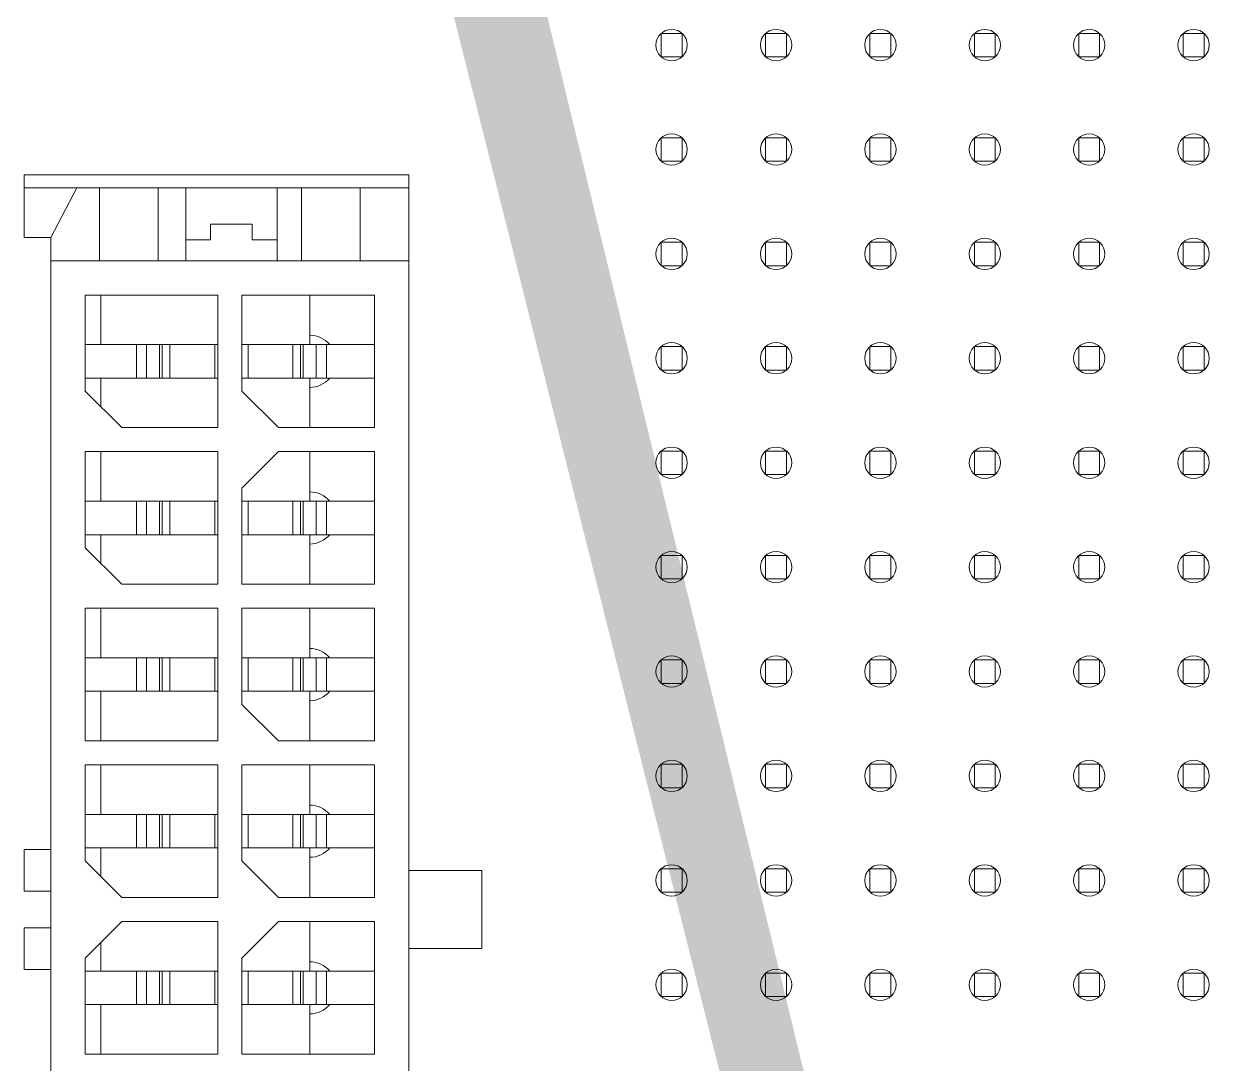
# Model space of a CAD drawing. Extents: x -194 to 239, y -574 to -265.
# Drawn here: x -122.16 to -114.79, y -476.38 to -470.04 of the extents above; entities that cross this region are included whole.
import ezdxf

# ---------------------------------------------------------------- set-up
doc = ezdxf.new("R2010")
doc.units = 0
doc.header["$LTSCALE"] = 0.5
doc.layers.get('0').update_dxf_attribs({"linetype": 'CONTINUOUS'})

msp = doc.modelspace()

# ---------------------------------------------------------------- hatches: boundary and pattern name
at = {"lineweight": 5}
msp.add_hatch(color=256, dxfattribs=at).paths.add_polyline_path([(-120.02046, -468.08319), (-119.4341, -468.08319), (-116.33505, -480.83071), (-68.47953, -480.83071), (-68.48858, -466.93802), (-67.91047, -466.93802), (-67.90142, -481.26275), (-116.70109, -481.26275)])

# ---------------------------------------------------------------- linework, layer by layer
at = {"color": 7, "linetype": 'Continuous', "lineweight": 5}
for p, q in [((-118.27539, -470.09669), (-118.1481, -470.09669)), ((-118.27539, -470.2399), (-118.27539, -470.09669)), ((-118.1481, -470.09669), (-118.1481, -470.2399)), ((-117.63896, -470.09669), (-117.51167, -470.09669)), ((-117.63896, -470.2399), (-117.63896, -470.09669)), ((-117.51167, -470.09669), (-117.51167, -470.2399)), ((-117.00252, -470.2399), (-117.00252, -470.09669)), ((-117.00252, -470.09669), (-116.87523, -470.09669)), ((-116.87523, -470.09669), (-116.87523, -470.2399)), ((-116.36609, -470.2399), (-116.36609, -470.09669)), ((-116.36609, -470.09669), (-116.2388, -470.09669)), ((-116.2388, -470.09669), (-116.2388, -470.2399)), ((-115.72965, -470.2399), (-115.72965, -470.09669)), ((-115.72965, -470.09669), (-115.60236, -470.09669)), ((-115.60236, -470.09669), (-115.60236, -470.2399)), ((-115.09322, -470.2399), (-115.09322, -470.09669)), ((-115.09322, -470.09669), (-114.96593, -470.09669)), ((-114.96593, -470.09669), (-114.96593, -470.2399)), ((-118.1481, -470.2399), (-118.27539, -470.2399)), ((-117.51167, -470.2399), (-117.63896, -470.2399)), ((-116.87523, -470.2399), (-117.00252, -470.2399)), ((-116.2388, -470.2399), (-116.36609, -470.2399)), ((-115.60236, -470.2399), (-115.72965, -470.2399)), ((-114.96593, -470.2399), (-115.09322, -470.2399)), ((-118.27539, -470.87632), (-118.27539, -470.73314)), ((-118.27539, -470.73314), (-118.1481, -470.73314)), ((-118.1481, -470.73314), (-118.1481, -470.87632)), ((-117.63896, -470.87632), (-117.63896, -470.73314)), ((-117.63896, -470.73314), (-117.51167, -470.73314)), ((-117.51167, -470.73314), (-117.51167, -470.87632)), ((-117.00252, -470.73314), (-116.87523, -470.73314)), ((-117.00252, -470.87632), (-117.00252, -470.73314)), ((-116.87523, -470.73314), (-116.87523, -470.87632)), ((-116.36609, -470.73314), (-116.2388, -470.73314)), ((-116.36609, -470.87632), (-116.36609, -470.73314)), ((-116.2388, -470.73314), (-116.2388, -470.87632)), ((-115.72965, -470.87632), (-115.72965, -470.73314)), ((-115.72965, -470.73314), (-115.60236, -470.73314)), ((-115.60236, -470.73314), (-115.60236, -470.87632)), ((-115.09322, -470.87632), (-115.09322, -470.73314)), ((-115.09322, -470.73314), (-114.96593, -470.73314)), ((-114.96593, -470.73314), (-114.96593, -470.87632)), ((-118.1481, -470.87632), (-118.27539, -470.87632)), ((-117.51167, -470.87632), (-117.63896, -470.87632)), ((-116.87523, -470.87632), (-117.00252, -470.87632)), ((-116.2388, -470.87632), (-116.36609, -470.87632)), ((-115.60236, -470.87632), (-115.72965, -470.87632)), ((-114.96593, -470.87632), (-115.09322, -470.87632)), ((-119.81365, -470.95799), (-122.15891, -470.95799)), ((-122.15891, -470.95799), (-122.15891, -471.03754)), ((-119.81365, -470.95799), (-119.81365, -471.03754)), ((-122.15891, -471.33984), (-122.15891, -471.03754)), ((-121.83751, -471.03754), (-122.15891, -471.03754)), ((-121.99662, -471.33984), (-121.83751, -471.03754)), ((-121.83751, -471.03754), (-121.70068, -471.03754)), ((-121.34269, -471.03754), (-121.70068, -471.03754)), ((-121.70068, -471.03754), (-121.70068, -471.48305)), ((-121.17404, -471.03754), (-121.34269, -471.03754)), ((-121.34269, -471.03754), (-121.34269, -471.48305)), ((-121.17404, -471.03754), (-121.17404, -471.48305)), ((-120.61716, -471.03754), (-121.17404, -471.03754)), ((-120.61716, -471.48305), (-120.61716, -471.03754)), ((-120.46758, -471.03754), (-120.61716, -471.03754)), ((-120.1096, -471.03754), (-120.46758, -471.03754)), ((-120.46758, -471.48305), (-120.46758, -471.03754)), ((-120.1096, -471.03754), (-119.81365, -471.03754)), ((-120.1096, -471.48305), (-120.1096, -471.03754)), ((-119.81365, -471.03754), (-119.81365, -471.48305)), ((-121.02289, -471.26029), (-120.76831, -471.26029)), ((-121.02289, -471.35576), (-121.02289, -471.26029)), ((-120.76831, -471.26029), (-120.76831, -471.35576)), ((-122.15891, -471.33984), (-121.99662, -471.33984)), ((-121.99662, -471.48305), (-121.99662, -471.33984)), ((-121.17404, -471.35576), (-121.02289, -471.35576)), ((-120.76831, -471.35576), (-120.61716, -471.35576)), ((-118.27539, -471.51277), (-118.27539, -471.36956)), ((-118.27539, -471.36956), (-118.1481, -471.36956)), ((-118.1481, -471.36956), (-118.1481, -471.51277)), ((-117.63896, -471.36956), (-117.51167, -471.36956)), ((-117.63896, -471.51277), (-117.63896, -471.36956)), ((-117.51167, -471.36956), (-117.51167, -471.51277)), ((-117.00252, -471.51277), (-117.00252, -471.36956)), ((-117.00252, -471.36956), (-116.87523, -471.36956)), ((-116.87523, -471.36956), (-116.87523, -471.51277)), ((-116.36609, -471.36956), (-116.2388, -471.36956)), ((-116.36609, -471.51277), (-116.36609, -471.36956)), ((-116.2388, -471.36956), (-116.2388, -471.51277)), ((-115.72965, -471.51277), (-115.72965, -471.36956)), ((-115.72965, -471.36956), (-115.60236, -471.36956)), ((-115.60236, -471.36956), (-115.60236, -471.51277)), ((-115.09322, -471.36956), (-114.96593, -471.36956)), ((-115.09322, -471.51277), (-115.09322, -471.36956)), ((-114.96593, -471.36956), (-114.96593, -471.51277)), ((-121.70068, -471.48305), (-121.99662, -471.48305)), ((-121.99662, -479.39074), (-121.99662, -471.48305)), ((-120.1096, -471.48305), (-121.70068, -471.48305)), ((-119.81365, -471.48305), (-120.1096, -471.48305)), ((-119.81365, -479.39074), (-119.81365, -471.48305)), ((-118.1481, -471.51277), (-118.27539, -471.51277)), ((-117.51167, -471.51277), (-117.63896, -471.51277)), ((-116.87523, -471.51277), (-117.00252, -471.51277)), ((-116.2388, -471.51277), (-116.36609, -471.51277)), ((-115.60236, -471.51277), (-115.72965, -471.51277)), ((-114.96593, -471.51277), (-115.09322, -471.51277)), ((-121.7866, -472.27699), (-121.7866, -471.69148)), ((-121.7866, -471.69148), (-120.97833, -471.69148)), ((-121.69114, -471.69148), (-121.69114, -471.99378)), ((-120.97833, -471.69148), (-120.97833, -472.49974)), ((-120.83194, -472.27699), (-120.83194, -471.69148)), ((-120.83194, -471.69148), (-120.02367, -471.69148)), ((-120.41827, -471.69148), (-120.41827, -471.99378)), ((-120.02367, -471.69148), (-120.02367, -472.49974)), ((-121.7866, -471.99378), (-121.47474, -471.99378)), ((-121.27109, -471.99378), (-121.47474, -471.99378)), ((-121.47474, -472.19745), (-121.47474, -471.99378)), ((-121.4127, -472.19745), (-121.4127, -471.99378)), ((-121.33313, -472.19745), (-121.33313, -471.99378)), ((-121.31718, -471.99378), (-121.31718, -472.19745)), ((-121.27109, -471.99378), (-121.27109, -472.19745)), ((-121.27109, -471.99378), (-120.99741, -471.99378)), ((-120.97833, -471.99378), (-120.99741, -471.99378)), ((-120.99741, -472.19745), (-120.99741, -471.99378)), ((-120.79376, -471.99378), (-120.83194, -471.99378)), ((-120.79376, -471.99378), (-120.79376, -472.19745)), ((-120.79376, -471.99378), (-120.5201, -471.99378)), ((-120.41827, -471.99378), (-120.5201, -471.99378)), ((-120.5201, -472.19745), (-120.5201, -471.99378)), ((-120.47399, -472.19745), (-120.47399, -471.99378)), ((-120.45804, -472.19745), (-120.45804, -471.99378)), ((-120.31643, -471.99378), (-120.41827, -471.99378)), ((-120.37849, -472.19745), (-120.37849, -471.99378)), ((-120.31643, -471.99378), (-120.31643, -472.19745)), ((-120.31643, -471.99378), (-120.02367, -471.99378)), ((-118.27539, -472.14919), (-118.27539, -472.00601)), ((-118.27539, -472.00601), (-118.1481, -472.00601)), ((-118.1481, -472.00601), (-118.1481, -472.14919)), ((-117.63896, -472.00601), (-117.51167, -472.00601)), ((-117.63896, -472.14919), (-117.63896, -472.00601)), ((-117.51167, -472.00601), (-117.51167, -472.14919)), ((-117.00252, -472.00601), (-116.87523, -472.00601)), ((-117.00252, -472.14919), (-117.00252, -472.00601)), ((-116.87523, -472.00601), (-116.87523, -472.14919)), ((-116.36609, -472.00601), (-116.2388, -472.00601)), ((-116.36609, -472.14919), (-116.36609, -472.00601)), ((-116.2388, -472.00601), (-116.2388, -472.14919)), ((-115.72965, -472.00601), (-115.60236, -472.00601)), ((-115.72965, -472.14919), (-115.72965, -472.00601)), ((-115.60236, -472.00601), (-115.60236, -472.14919)), ((-115.09322, -472.00601), (-114.96593, -472.00601)), ((-115.09322, -472.14919), (-115.09322, -472.00601)), ((-114.96593, -472.00601), (-114.96593, -472.14919)), ((-118.1481, -472.14919), (-118.27539, -472.14919)), ((-117.51167, -472.14919), (-117.63896, -472.14919)), ((-116.87523, -472.14919), (-117.00252, -472.14919)), ((-116.2388, -472.14919), (-116.36609, -472.14919)), ((-115.60236, -472.14919), (-115.72965, -472.14919)), ((-114.96593, -472.14919), (-115.09322, -472.14919)), ((-121.47474, -472.19745), (-121.7866, -472.19745)), ((-121.69114, -472.19745), (-121.69114, -472.37246)), ((-121.27109, -472.19745), (-121.47474, -472.19745)), ((-120.99741, -472.19745), (-121.27109, -472.19745)), ((-120.99741, -472.19745), (-120.97833, -472.19745)), ((-120.83194, -472.19745), (-120.79376, -472.19745)), ((-120.5201, -472.19745), (-120.79376, -472.19745)), ((-120.41827, -472.19745), (-120.5201, -472.19745)), ((-120.41827, -472.19745), (-120.31643, -472.19745)), ((-120.41827, -472.19745), (-120.41827, -472.49974)), ((-120.02367, -472.19745), (-120.31643, -472.19745)), ((-121.56385, -472.49974), (-121.7866, -472.27699)), ((-120.60919, -472.49974), (-120.83194, -472.27699)), ((-120.97833, -472.49974), (-121.56385, -472.49974)), ((-120.02367, -472.49974), (-120.60919, -472.49974)), ((-121.7866, -473.23165), (-121.7866, -472.64613)), ((-121.7866, -472.64613), (-120.97833, -472.64613)), ((-121.69114, -472.64613), (-121.69114, -472.94843)), ((-120.97833, -472.64613), (-120.97833, -473.4544)), ((-120.83194, -472.86888), (-120.60919, -472.64613)), ((-120.60919, -472.64613), (-120.02367, -472.64613)), ((-120.41827, -472.64613), (-120.41827, -472.94843)), ((-120.02367, -472.64613), (-120.02367, -473.4544)), ((-118.27539, -472.78564), (-118.27539, -472.64244)), ((-118.27539, -472.64244), (-118.1481, -472.64244)), ((-118.1481, -472.64244), (-118.1481, -472.78564)), ((-117.63896, -472.64244), (-117.51167, -472.64244)), ((-117.63896, -472.78564), (-117.63896, -472.64244)), ((-117.51167, -472.64244), (-117.51167, -472.78564)), ((-117.00252, -472.78564), (-117.00252, -472.64244)), ((-117.00252, -472.64244), (-116.87523, -472.64244)), ((-116.87523, -472.64244), (-116.87523, -472.78564)), ((-116.36609, -472.64244), (-116.2388, -472.64244)), ((-116.36609, -472.78564), (-116.36609, -472.64244)), ((-116.2388, -472.64244), (-116.2388, -472.78564)), ((-115.72965, -472.78564), (-115.72965, -472.64244)), ((-115.72965, -472.64244), (-115.60236, -472.64244)), ((-115.60236, -472.64244), (-115.60236, -472.78564)), ((-115.09322, -472.78564), (-115.09322, -472.64244)), ((-115.09322, -472.64244), (-114.96593, -472.64244)), ((-114.96593, -472.64244), (-114.96593, -472.78564)), ((-118.1481, -472.78564), (-118.27539, -472.78564)), ((-117.51167, -472.78564), (-117.63896, -472.78564)), ((-116.87523, -472.78564), (-117.00252, -472.78564)), ((-116.2388, -472.78564), (-116.36609, -472.78564)), ((-115.60236, -472.78564), (-115.72965, -472.78564)), ((-114.96593, -472.78564), (-115.09322, -472.78564)), ((-120.83194, -473.4544), (-120.83194, -472.86888)), ((-121.7866, -472.94843), (-121.47474, -472.94843)), ((-121.27109, -472.94843), (-121.47474, -472.94843)), ((-121.47474, -473.1521), (-121.47474, -472.94843)), ((-121.4127, -473.1521), (-121.4127, -472.94843)), ((-121.33313, -473.1521), (-121.33313, -472.94843)), ((-121.31718, -472.94843), (-121.31718, -473.1521)), ((-121.27109, -472.94843), (-121.27109, -473.1521)), ((-121.27109, -472.94843), (-120.99741, -472.94843)), ((-120.97833, -472.94843), (-120.99741, -472.94843)), ((-120.99741, -473.1521), (-120.99741, -472.94843)), ((-120.79376, -472.94843), (-120.83194, -472.94843)), ((-120.79376, -472.94843), (-120.5201, -472.94843)), ((-120.79376, -472.94843), (-120.79376, -473.1521)), ((-120.41827, -472.94843), (-120.5201, -472.94843)), ((-120.5201, -473.1521), (-120.5201, -472.94843)), ((-120.47399, -473.1521), (-120.47399, -472.94843)), ((-120.45804, -473.1521), (-120.45804, -472.94843)), ((-120.31643, -472.94843), (-120.41827, -472.94843)), ((-120.37849, -473.1521), (-120.37849, -472.94843)), ((-120.31643, -472.94843), (-120.02367, -472.94843)), ((-120.31643, -472.94843), (-120.31643, -473.1521)), ((-121.47474, -473.1521), (-121.7866, -473.1521)), ((-121.69114, -473.1521), (-121.69114, -473.32711)), ((-121.47474, -473.1521), (-121.27109, -473.1521)), ((-120.99741, -473.1521), (-121.27109, -473.1521)), ((-120.99741, -473.1521), (-120.97833, -473.1521)), ((-120.83194, -473.1521), (-120.79376, -473.1521)), ((-120.5201, -473.1521), (-120.79376, -473.1521)), ((-120.41827, -473.1521), (-120.5201, -473.1521)), ((-120.41827, -473.1521), (-120.31643, -473.1521)), ((-120.41827, -473.1521), (-120.41827, -473.4544)), ((-120.02367, -473.1521), (-120.31643, -473.1521)), ((-121.56385, -473.4544), (-121.7866, -473.23165)), ((-118.27539, -473.27886), (-118.1481, -473.27886)), ((-118.27539, -473.42206), (-118.27539, -473.27886)), ((-118.1481, -473.27886), (-118.1481, -473.42206)), ((-117.63896, -473.42206), (-117.63896, -473.27886)), ((-117.63896, -473.27886), (-117.51167, -473.27886)), ((-117.51167, -473.27886), (-117.51167, -473.42206)), ((-117.00252, -473.42206), (-117.00252, -473.27886)), ((-117.00252, -473.27886), (-116.87523, -473.27886)), ((-116.87523, -473.27886), (-116.87523, -473.42206)), ((-116.36609, -473.27886), (-116.2388, -473.27886)), ((-116.36609, -473.42206), (-116.36609, -473.27886)), ((-116.2388, -473.27886), (-116.2388, -473.42206)), ((-115.72965, -473.27886), (-115.60236, -473.27886)), ((-115.72965, -473.42206), (-115.72965, -473.27886)), ((-115.60236, -473.27886), (-115.60236, -473.42206)), ((-115.09322, -473.42206), (-115.09322, -473.27886)), ((-115.09322, -473.27886), (-114.96593, -473.27886)), ((-114.96593, -473.27886), (-114.96593, -473.42206)), ((-118.1481, -473.42206), (-118.27539, -473.42206)), ((-117.51167, -473.42206), (-117.63896, -473.42206)), ((-116.87523, -473.42206), (-117.00252, -473.42206)), ((-116.2388, -473.42206), (-116.36609, -473.42206)), ((-115.60236, -473.42206), (-115.72965, -473.42206)), ((-114.96593, -473.42206), (-115.09322, -473.42206)), ((-120.97833, -473.4544), (-121.56385, -473.4544)), ((-120.02367, -473.4544), (-120.83194, -473.4544)), ((-121.7866, -474.40906), (-121.7866, -473.60077)), ((-121.7866, -473.60077), (-120.97833, -473.60077)), ((-121.69114, -473.60077), (-121.69114, -473.90309)), ((-120.97833, -473.60077), (-120.97833, -474.40906)), ((-120.83194, -474.18629), (-120.83194, -473.60077)), ((-120.83194, -473.60077), (-120.02367, -473.60077)), ((-120.41827, -473.60077), (-120.41827, -473.90309)), ((-120.02367, -473.60077), (-120.02367, -474.40906)), ((-121.7866, -473.90309), (-121.47474, -473.90309)), ((-121.27109, -473.90309), (-121.47474, -473.90309)), ((-121.47474, -474.10674), (-121.47474, -473.90309)), ((-121.4127, -474.10674), (-121.4127, -473.90309)), ((-121.33313, -474.10674), (-121.33313, -473.90309)), ((-121.31718, -473.90309), (-121.31718, -474.10674)), ((-121.27109, -473.90309), (-121.27109, -474.10674)), ((-121.27109, -473.90309), (-120.99741, -473.90309)), ((-120.97833, -473.90309), (-120.99741, -473.90309)), ((-120.99741, -474.10674), (-120.99741, -473.90309)), ((-120.79376, -473.90309), (-120.83194, -473.90309)), ((-120.79376, -473.90309), (-120.5201, -473.90309)), ((-120.79376, -473.90309), (-120.79376, -474.10674)), ((-120.41827, -473.90309), (-120.5201, -473.90309)), ((-120.5201, -474.10674), (-120.5201, -473.90309)), ((-120.47399, -474.10674), (-120.47399, -473.90309)), ((-120.45804, -474.10674), (-120.45804, -473.90309)), ((-120.31643, -473.90309), (-120.41827, -473.90309)), ((-120.37849, -474.10674), (-120.37849, -473.90309)), ((-120.31643, -473.90309), (-120.02367, -473.90309)), ((-120.31643, -473.90309), (-120.31643, -474.10674)), ((-118.27539, -473.91531), (-118.1481, -473.91531)), ((-118.27539, -474.05851), (-118.27539, -473.91531)), ((-118.1481, -473.91531), (-118.1481, -474.05851)), ((-117.63896, -473.91531), (-117.51167, -473.91531)), ((-117.63896, -474.05851), (-117.63896, -473.91531)), ((-117.51167, -473.91531), (-117.51167, -474.05851)), ((-117.00252, -473.91531), (-116.87523, -473.91531)), ((-117.00252, -474.05851), (-117.00252, -473.91531)), ((-116.87523, -473.91531), (-116.87523, -474.05851)), ((-116.36609, -473.91531), (-116.2388, -473.91531)), ((-116.36609, -474.05851), (-116.36609, -473.91531)), ((-116.2388, -473.91531), (-116.2388, -474.05851)), ((-115.72965, -473.91531), (-115.60236, -473.91531)), ((-115.72965, -474.05851), (-115.72965, -473.91531)), ((-115.60236, -473.91531), (-115.60236, -474.05851)), ((-115.09322, -473.91531), (-114.96593, -473.91531)), ((-115.09322, -474.05851), (-115.09322, -473.91531)), ((-114.96593, -473.91531), (-114.96593, -474.05851)), ((-118.1481, -474.05851), (-118.27539, -474.05851)), ((-117.51167, -474.05851), (-117.63896, -474.05851)), ((-116.87523, -474.05851), (-117.00252, -474.05851)), ((-116.2388, -474.05851), (-116.36609, -474.05851)), ((-115.60236, -474.05851), (-115.72965, -474.05851)), ((-114.96593, -474.05851), (-115.09322, -474.05851)), ((-121.47474, -474.10674), (-121.7866, -474.10674)), ((-121.69114, -474.10674), (-121.69114, -474.40906)), ((-121.47474, -474.10674), (-121.27109, -474.10674)), ((-120.99741, -474.10674), (-121.27109, -474.10674)), ((-120.99741, -474.10674), (-120.97833, -474.10674)), ((-120.83194, -474.10674), (-120.79376, -474.10674)), ((-120.5201, -474.10674), (-120.79376, -474.10674)), ((-120.41827, -474.10674), (-120.5201, -474.10674)), ((-120.41827, -474.10674), (-120.31643, -474.10674)), ((-120.41827, -474.10674), (-120.41827, -474.40906)), ((-120.02367, -474.10674), (-120.31643, -474.10674)), ((-120.60919, -474.40906), (-120.83194, -474.18629)), ((-120.97833, -474.40906), (-121.7866, -474.40906)), ((-120.02367, -474.40906), (-120.60919, -474.40906)), ((-121.7866, -474.55543), (-120.97833, -474.55543)), ((-121.7866, -475.14095), (-121.7866, -474.55543)), ((-121.69114, -474.55543), (-121.69114, -474.85773)), ((-120.97833, -474.55543), (-120.97833, -475.3637)), ((-120.83194, -475.14095), (-120.83194, -474.55543)), ((-120.83194, -474.55543), (-120.02367, -474.55543)), ((-120.41827, -474.55543), (-120.41827, -474.85773)), ((-120.02367, -474.55543), (-120.02367, -475.3637)), ((-118.27539, -474.55173), (-118.1481, -474.55173)), ((-118.27539, -474.69493), (-118.27539, -474.55173)), ((-118.1481, -474.55173), (-118.1481, -474.69493)), ((-117.63896, -474.69493), (-117.63896, -474.55173)), ((-117.63896, -474.55173), (-117.51167, -474.55173)), ((-117.51167, -474.55173), (-117.51167, -474.69493)), ((-117.00252, -474.55173), (-116.87523, -474.55173)), ((-117.00252, -474.69493), (-117.00252, -474.55173)), ((-116.87523, -474.55173), (-116.87523, -474.69493)), ((-116.36609, -474.55173), (-116.2388, -474.55173)), ((-116.36609, -474.69493), (-116.36609, -474.55173)), ((-116.2388, -474.55173), (-116.2388, -474.69493)), ((-115.72965, -474.69493), (-115.72965, -474.55173)), ((-115.72965, -474.55173), (-115.60236, -474.55173)), ((-115.60236, -474.55173), (-115.60236, -474.69493)), ((-115.09322, -474.55173), (-114.96593, -474.55173)), ((-115.09322, -474.69493), (-115.09322, -474.55173)), ((-114.96593, -474.55173), (-114.96593, -474.69493)), ((-118.1481, -474.69493), (-118.27539, -474.69493)), ((-117.51167, -474.69493), (-117.63896, -474.69493)), ((-116.87523, -474.69493), (-117.00252, -474.69493)), ((-116.2388, -474.69493), (-116.36609, -474.69493)), ((-115.60236, -474.69493), (-115.72965, -474.69493)), ((-114.96593, -474.69493), (-115.09322, -474.69493)), ((-121.7866, -474.85773), (-121.47474, -474.85773)), ((-121.27109, -474.85773), (-121.47474, -474.85773)), ((-121.47474, -475.0614), (-121.47474, -474.85773)), ((-121.4127, -475.0614), (-121.4127, -474.85773)), ((-121.33313, -475.0614), (-121.33313, -474.85773)), ((-121.31718, -474.85773), (-121.31718, -475.0614)), ((-121.27109, -474.85773), (-121.27109, -475.0614)), ((-121.27109, -474.85773), (-120.99741, -474.85773)), ((-120.97833, -474.85773), (-120.99741, -474.85773)), ((-120.99741, -475.0614), (-120.99741, -474.85773)), ((-120.79376, -474.85773), (-120.83194, -474.85773)), ((-120.79376, -474.85773), (-120.79376, -475.0614)), ((-120.79376, -474.85773), (-120.5201, -474.85773)), ((-120.41827, -474.85773), (-120.5201, -474.85773)), ((-120.5201, -475.0614), (-120.5201, -474.85773)), ((-120.47399, -475.0614), (-120.47399, -474.85773)), ((-120.45804, -475.0614), (-120.45804, -474.85773)), ((-120.31643, -474.85773), (-120.41827, -474.85773)), ((-120.37849, -475.0614), (-120.37849, -474.85773)), ((-120.31643, -474.85773), (-120.02367, -474.85773)), ((-120.31643, -474.85773), (-120.31643, -475.0614)), ((-122.15891, -475.32552), (-122.15891, -475.07094)), ((-121.99662, -475.07094), (-122.15891, -475.07094)), ((-121.47474, -475.0614), (-121.7866, -475.0614)), ((-121.69114, -475.0614), (-121.69114, -475.23641)), ((-121.47474, -475.0614), (-121.27109, -475.0614)), ((-120.99741, -475.0614), (-121.27109, -475.0614)), ((-120.99741, -475.0614), (-120.97833, -475.0614)), ((-120.83194, -475.0614), (-120.79376, -475.0614)), ((-120.5201, -475.0614), (-120.79376, -475.0614)), ((-120.41827, -475.0614), (-120.5201, -475.0614)), ((-120.41827, -475.0614), (-120.31643, -475.0614)), ((-120.41827, -475.0614), (-120.41827, -475.3637)), ((-120.02367, -475.0614), (-120.31643, -475.0614)), ((-121.56385, -475.3637), (-121.7866, -475.14095)), ((-120.60919, -475.3637), (-120.83194, -475.14095)), ((-118.27539, -475.18818), (-118.1481, -475.18818)), ((-118.27539, -475.33136), (-118.27539, -475.18818)), ((-118.1481, -475.18818), (-118.1481, -475.33136)), ((-117.63896, -475.18818), (-117.51167, -475.18818)), ((-117.63896, -475.33136), (-117.63896, -475.18818)), ((-117.51167, -475.18818), (-117.51167, -475.33136)), ((-117.00252, -475.18818), (-116.87523, -475.18818)), ((-117.00252, -475.33136), (-117.00252, -475.18818)), ((-116.87523, -475.18818), (-116.87523, -475.33136)), ((-116.36609, -475.18818), (-116.2388, -475.18818)), ((-116.36609, -475.33136), (-116.36609, -475.18818)), ((-116.2388, -475.18818), (-116.2388, -475.33136)), ((-115.72965, -475.33136), (-115.72965, -475.18818)), ((-115.72965, -475.18818), (-115.60236, -475.18818)), ((-115.60236, -475.18818), (-115.60236, -475.33136)), ((-115.09322, -475.18818), (-114.96593, -475.18818)), ((-115.09322, -475.33136), (-115.09322, -475.18818)), ((-114.96593, -475.18818), (-114.96593, -475.33136)), ((-119.36815, -475.19823), (-119.81365, -475.19823)), ((-119.36815, -475.67556), (-119.36815, -475.19823)), ((-122.15891, -475.32552), (-121.99662, -475.32552)), ((-118.1481, -475.33136), (-118.27539, -475.33136)), ((-117.51167, -475.33136), (-117.63896, -475.33136)), ((-116.87523, -475.33136), (-117.00252, -475.33136)), ((-116.2388, -475.33136), (-116.36609, -475.33136)), ((-115.60236, -475.33136), (-115.72965, -475.33136)), ((-114.96593, -475.33136), (-115.09322, -475.33136)), ((-120.97833, -475.3637), (-121.56385, -475.3637)), ((-120.02367, -475.3637), (-120.60919, -475.3637)), ((-122.15891, -475.80285), (-122.15891, -475.54827)), ((-121.99662, -475.54827), (-122.15891, -475.54827)), ((-121.7866, -475.73284), (-121.56385, -475.51009)), ((-121.56385, -475.51009), (-120.97833, -475.51009)), ((-120.97833, -475.51009), (-120.97833, -476.31836)), ((-120.83194, -475.73284), (-120.60919, -475.51009)), ((-120.60919, -475.51009), (-120.02367, -475.51009)), ((-120.41827, -475.51009), (-120.41827, -475.81239)), ((-120.02367, -475.51009), (-120.02367, -476.31836)), ((-121.69114, -475.63738), (-121.69114, -475.81239)), ((-119.36815, -475.67556), (-119.81365, -475.67556)), ((-121.7866, -476.31836), (-121.7866, -475.73284)), ((-120.83194, -476.31836), (-120.83194, -475.73284)), ((-122.15891, -475.80285), (-121.99662, -475.80285)), ((-121.7866, -475.81239), (-121.47474, -475.81239)), ((-121.27109, -475.81239), (-121.47474, -475.81239)), ((-121.47474, -476.01604), (-121.47474, -475.81239)), ((-121.4127, -476.01604), (-121.4127, -475.81239)), ((-121.33313, -476.01604), (-121.33313, -475.81239)), ((-121.31718, -475.81239), (-121.31718, -476.01604)), ((-121.27109, -475.81239), (-120.99741, -475.81239)), ((-121.27109, -475.81239), (-121.27109, -476.01604)), ((-120.97833, -475.81239), (-120.99741, -475.81239)), ((-120.99741, -476.01604), (-120.99741, -475.81239)), ((-120.79376, -475.81239), (-120.83194, -475.81239)), ((-120.79376, -475.81239), (-120.79376, -476.01604)), ((-120.79376, -475.81239), (-120.5201, -475.81239)), ((-120.41827, -475.81239), (-120.5201, -475.81239)), ((-120.5201, -476.01604), (-120.5201, -475.81239)), ((-120.47399, -476.01604), (-120.47399, -475.81239)), ((-120.45804, -476.01604), (-120.45804, -475.81239)), ((-120.31643, -475.81239), (-120.41827, -475.81239)), ((-120.37849, -476.01604), (-120.37849, -475.81239)), ((-120.31643, -475.81239), (-120.02367, -475.81239)), ((-120.31643, -475.81239), (-120.31643, -476.01604)), ((-118.27539, -475.96781), (-118.27539, -475.8246)), ((-118.27539, -475.8246), (-118.1481, -475.8246)), ((-118.1481, -475.8246), (-118.1481, -475.96781)), ((-117.63896, -475.8246), (-117.51167, -475.8246)), ((-117.63896, -475.96781), (-117.63896, -475.8246)), ((-117.51167, -475.8246), (-117.51167, -475.96781)), ((-117.00252, -475.96781), (-117.00252, -475.8246)), ((-117.00252, -475.8246), (-116.87523, -475.8246)), ((-116.87523, -475.8246), (-116.87523, -475.96781)), ((-116.36609, -475.96781), (-116.36609, -475.8246)), ((-116.36609, -475.8246), (-116.2388, -475.8246)), ((-116.2388, -475.8246), (-116.2388, -475.96781)), ((-115.72965, -475.96781), (-115.72965, -475.8246)), ((-115.72965, -475.8246), (-115.60236, -475.8246)), ((-115.60236, -475.8246), (-115.60236, -475.96781)), ((-115.09322, -475.8246), (-114.96593, -475.8246)), ((-115.09322, -475.96781), (-115.09322, -475.8246)), ((-114.96593, -475.8246), (-114.96593, -475.96781)), ((-118.1481, -475.96781), (-118.27539, -475.96781)), ((-117.51167, -475.96781), (-117.63896, -475.96781)), ((-116.87523, -475.96781), (-117.00252, -475.96781)), ((-116.2388, -475.96781), (-116.36609, -475.96781)), ((-115.60236, -475.96781), (-115.72965, -475.96781)), ((-114.96593, -475.96781), (-115.09322, -475.96781)), ((-121.47474, -476.01604), (-121.7866, -476.01604)), ((-121.69114, -476.01604), (-121.69114, -476.31836)), ((-121.47474, -476.01604), (-121.27109, -476.01604)), ((-120.99741, -476.01604), (-121.27109, -476.01604)), ((-120.99741, -476.01604), (-120.97833, -476.01604)), ((-120.83194, -476.01604), (-120.79376, -476.01604)), ((-120.5201, -476.01604), (-120.79376, -476.01604)), ((-120.41827, -476.01604), (-120.5201, -476.01604)), ((-120.41827, -476.01604), (-120.41827, -476.31836)), ((-120.41827, -476.01604), (-120.31643, -476.01604)), ((-120.02367, -476.01604), (-120.31643, -476.01604)), ((-120.97833, -476.31836), (-121.7866, -476.31836)), ((-120.02367, -476.31836), (-120.83194, -476.31836))]:
    msp.add_line(p, q, dxfattribs=at)
for centre in [(-118.21175, -470.16785), (-117.57531, -470.16785), (-116.93888, -470.16785), (-116.30244, -470.16785), (-115.66601, -470.16785), (-115.02958, -470.16785), (-118.21175, -470.80429), (-117.57531, -470.80429), (-116.93888, -470.80429), (-116.30244, -470.80429), (-115.66601, -470.80429), (-115.02958, -470.80429), (-118.21175, -471.44072), (-117.57531, -471.44072), (-116.93888, -471.44072), (-116.30244, -471.44072), (-115.66601, -471.44072), (-115.02958, -471.44072), (-118.21175, -472.07716), (-117.57531, -472.07716), (-116.93888, -472.07716), (-116.30244, -472.07716), (-115.66601, -472.07716), (-115.02958, -472.07716), (-118.21175, -472.71359), (-117.57531, -472.71359), (-116.93888, -472.71359), (-116.30244, -472.71359), (-115.66601, -472.71359), (-115.02958, -472.71359), (-118.21175, -473.35003), (-117.57531, -473.35003), (-116.93888, -473.35003), (-116.30244, -473.35003), (-115.66601, -473.35003), (-115.02958, -473.35003), (-118.21175, -473.98646), (-117.57531, -473.98646), (-116.93888, -473.98646), (-116.30244, -473.98646), (-115.66601, -473.98646), (-115.02958, -473.98646), (-118.21175, -474.62289), (-117.57531, -474.62289), (-116.93888, -474.62289), (-116.30244, -474.62289), (-115.66601, -474.62289), (-115.02958, -474.62289), (-118.21175, -475.25933), (-117.57531, -475.25933), (-116.93888, -475.25933), (-116.30244, -475.25933), (-115.66601, -475.25933), (-115.02958, -475.25933), (-118.21175, -475.89576), (-117.57531, -475.89576), (-116.93888, -475.89576), (-116.30244, -475.89576), (-115.66601, -475.89576), (-115.02958, -475.89576)]:
    msp.add_circle(centre, 0.09547, dxfattribs=at)
for centre, start, end in [((-120.41826, -472.09561), 39.791819, 90), ((-120.41826, -472.09561), 270, 320.208181), ((-120.41826, -473.05026), 39.791819, 90), ((-120.41826, -473.05026), 270, 320.208181), ((-120.41826, -474.00492), 39.791819, 90), ((-120.41826, -474.00492), 270, 320.208181), ((-120.41826, -474.95957), 39.791819, 90), ((-120.41826, -474.95957), 270, 320.208181), ((-120.41826, -475.91422), 39.791819, 90), ((-120.41826, -475.91422), 270, 320.208181)]:
    msp.add_arc(centre, 0.15911, start, end, dxfattribs=at)

doc.saveas('drawing.dxf')
